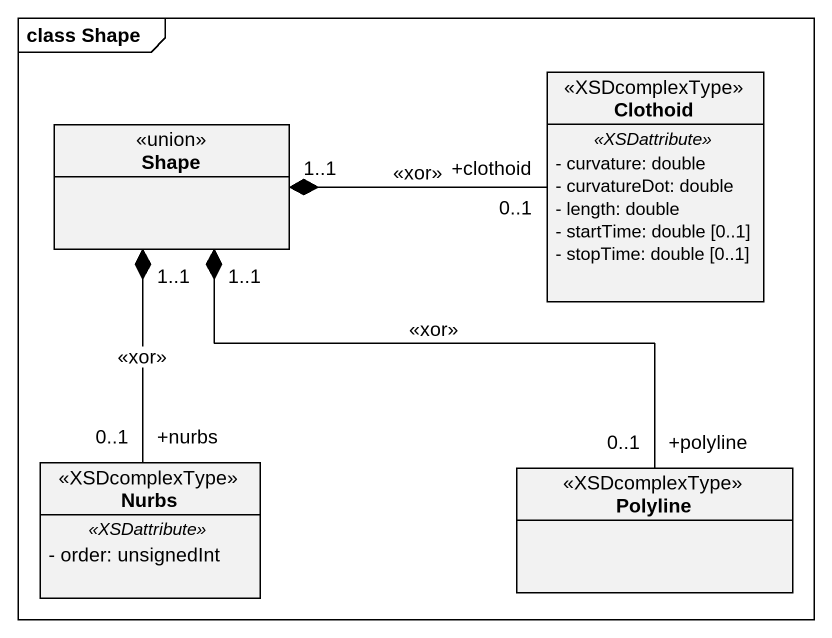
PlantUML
@startuml
mainframe class Shape
hide circle
hide empty members
skinparam classAttributeIconSize 0
class Clothoid <<XSDcomplexType>> {
  .. <<XSDattribute>> ..
  - curvature: double
  - curvatureDot: double
  - length: double
  - startTime: double [0..1]
  - stopTime: double [0..1]
}
class Shape <<union>>
class Nurbs <<XSDcomplexType>> {
  .. <<XSDattribute>> ..
  - order: unsignedInt
}
class Polyline <<XSDcomplexType>>
Shape "1..1" *-right- "+clothoid\n0..1" Clothoid : <<xor>>
Shape "1..1" *-- "+nurbs\n0..1" Nurbs : <<xor>>
Shape "1..1" *-- "+polyline\n0..1" Polyline : <<xor>>
@enduml
